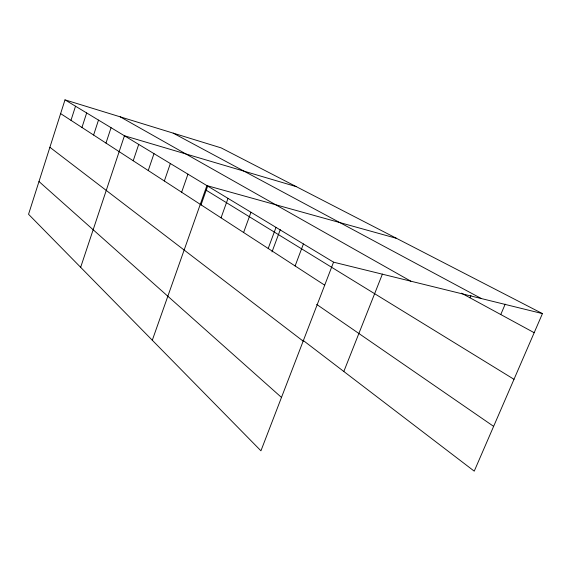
<?xml version="1.0" encoding="UTF-8"?>
<svg xmlns="http://www.w3.org/2000/svg" width="571" height="571" viewBox="0 0 571 571"><rect width="100%" height="100%" fill="white"/><g stroke="black" fill="none" stroke-linecap="round" stroke-linejoin="round"><path stroke-width="0.86" d="M65.001 99.854L28.55 214.275L260.933 450.805L333.557 262.168L65.001 99.854L221.163 147.896L542.45 313.6L474.237 471.146L302.894 340.209M70.982 120.338L75.522 106.213M81.96 127.476L86.664 112.951M93.608 135.041L98.49 120.096M105.985 143.078L111.059 127.69M80.654 267.307L124.435 135.777L296.256 186.631M133.214 160.772L138.717 144.406M148.239 170.536L153.992 153.635M164.348 181L170.358 163.527M181.642 192.234L187.945 174.162M152.3 340.23L206.895 185.611L396.552 238.357M200.949 205.11L207.68 186.053M221.048 217.837L228.015 198.38M243.603 232.49L250.969 212.255M268.199 248.471L276.007 227.386M272.01 251.897L280.29 229.613M295.114 265.958L303.415 243.953M343.821 371.485L382.413 274.059M469.94 297.784L470.947 295.364M500.774 314.55L505.192 304.143M333.557 262.168L542.45 313.6M173.191 133.136L481.374 298.562M461.454 293.166L534.178 332.707M120.224 116.841L410.834 281.196M206.202 190.229L514 379.308M60.619 113.608L324.699 285.179M316.677 304.4L493.63 426.366M49.891 147.282L303.158 341.13M38.985 181.507L281.489 397.43"/></g></svg>
